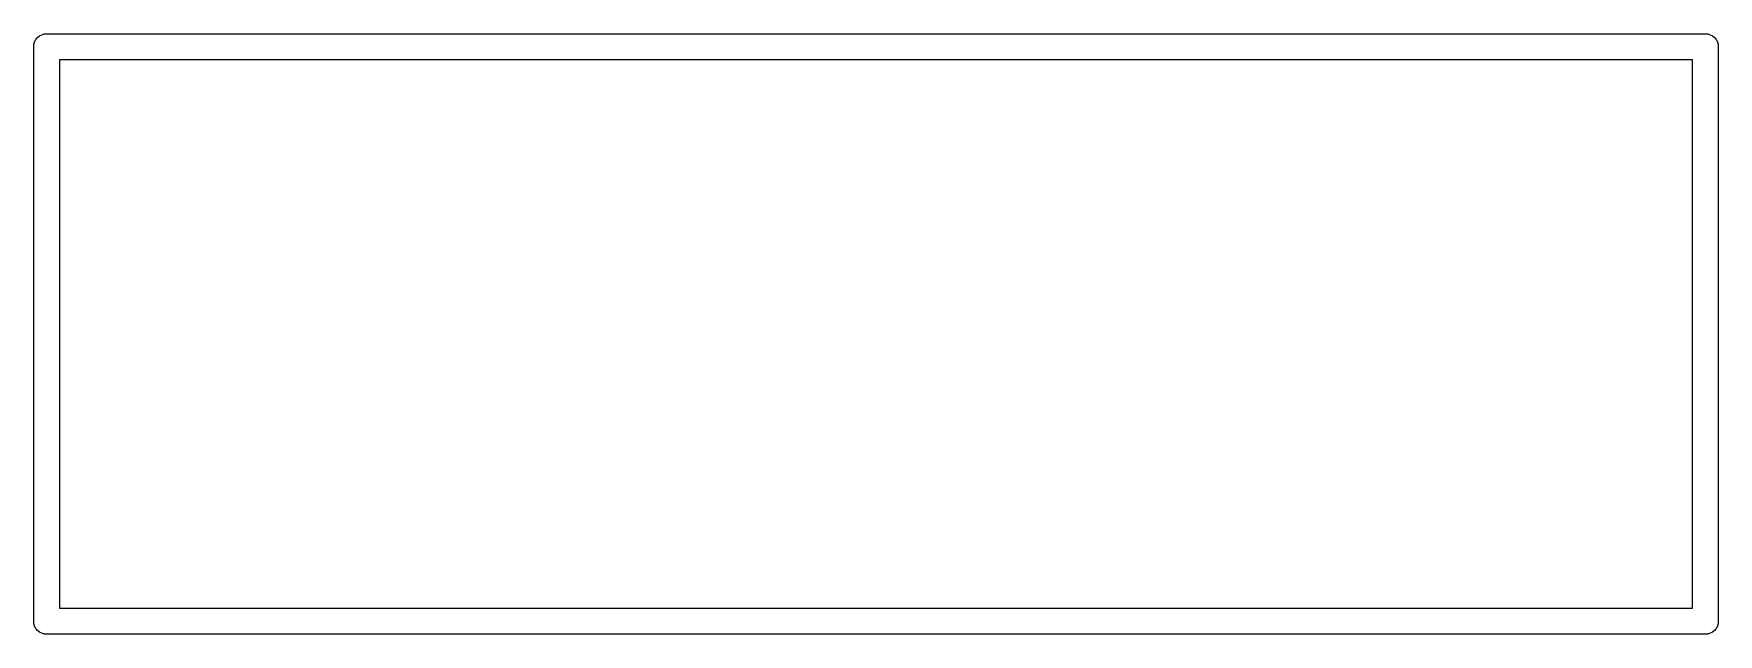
# Model space of a CAD drawing. Extents: x 69 to 231, y -100 to -51.
# Drawn here: x 139.99 to 147.79, y -89.23 to -86.45 of the extents above; entities that cross this region are included whole.
import ezdxf

# ---------------------------------------------------------------- set-up
doc = ezdxf.new("R2010")
doc.units = 0
doc.layers.add('BLACK', color=7, linetype='CONTINUOUS')

msp = doc.modelspace()

# ---------------------------------------------------------------- linework, layer by layer
at = {"layer": 'BLACK', "linetype": 'CONTINUOUS'}
for p, q in [((139.99, -86.51), (139.991, -86.4982)), ((139.991, -86.4982), (139.994, -86.4869)), ((139.994, -86.4869), (140, -86.4765)), ((140, -86.4765), (140.007, -86.4674)), ((140.007, -86.4674), (140.017, -86.4599)), ((140.017, -86.4599), (140.027, -86.4543)), ((140.027, -86.4543), (140.038, -86.4509)), ((140.038, -86.4509), (140.047, -86.45)), ((140.047, -86.45), (140.05, -86.4497)), ((140.047, -86.45), (140.047, -86.45)), ((140.05, -86.4497), (140.053, -86.45)), ((140.053, -86.45), (147.727, -86.45)), ((147.727, -86.45), (147.73, -86.4497)), ((147.73, -86.4497), (147.733, -86.45)), ((147.733, -86.45), (147.742, -86.4509)), ((147.742, -86.4509), (147.753, -86.4543)), ((147.753, -86.4543), (147.763, -86.4599)), ((147.763, -86.4599), (147.773, -86.4674)), ((147.773, -86.4674), (147.78, -86.4765)), ((147.78, -86.4765), (147.786, -86.4869)), ((147.786, -86.4869), (147.789, -86.4982)), ((147.789, -86.4982), (147.79, -86.51)), ((139.99, -86.513), (139.99, -86.51)), ((139.99, -89.1671), (139.99, -86.513)), ((140.11, -86.57), (140.11, -89.11)), ((147.67, -86.57), (140.11, -86.57)), ((147.67, -89.11), (147.67, -86.57)), ((147.79, -86.51), (147.79, -86.5129)), ((147.79, -86.5129), (147.79, -89.1671)), ((140.11, -89.11), (147.67, -89.11)), ((139.99, -89.17), (139.99, -89.1671)), ((139.991, -89.1818), (139.99, -89.17)), ((139.994, -89.1931), (139.991, -89.1818)), ((140, -89.2035), (139.994, -89.1931)), ((140.007, -89.2126), (140, -89.2035)), ((140.017, -89.2201), (140.007, -89.2126)), ((140.027, -89.2257), (140.017, -89.2201)), ((140.038, -89.2291), (140.027, -89.2257)), ((140.04, -89.2293), (140.038, -89.2291)), ((140.05, -89.2303), (140.04, -89.2293)), ((140.053, -89.23), (140.05, -89.2303)), ((147.727, -89.23), (140.053, -89.23)), ((147.73, -89.2303), (147.727, -89.23)), ((147.733, -89.23), (147.73, -89.2303)), ((147.742, -89.2291), (147.733, -89.23)), ((147.733, -89.23), (147.733, -89.23)), ((147.753, -89.2257), (147.742, -89.2291)), ((147.763, -89.2201), (147.753, -89.2257)), ((147.773, -89.2126), (147.763, -89.2201)), ((147.78, -89.2035), (147.773, -89.2126)), ((147.786, -89.1931), (147.78, -89.2035)), ((147.789, -89.1818), (147.786, -89.1931)), ((147.79, -89.17), (147.789, -89.1818)), ((147.79, -89.1671), (147.79, -89.17))]:
    msp.add_line(p, q, dxfattribs=at)

doc.saveas('drawing.dxf')
